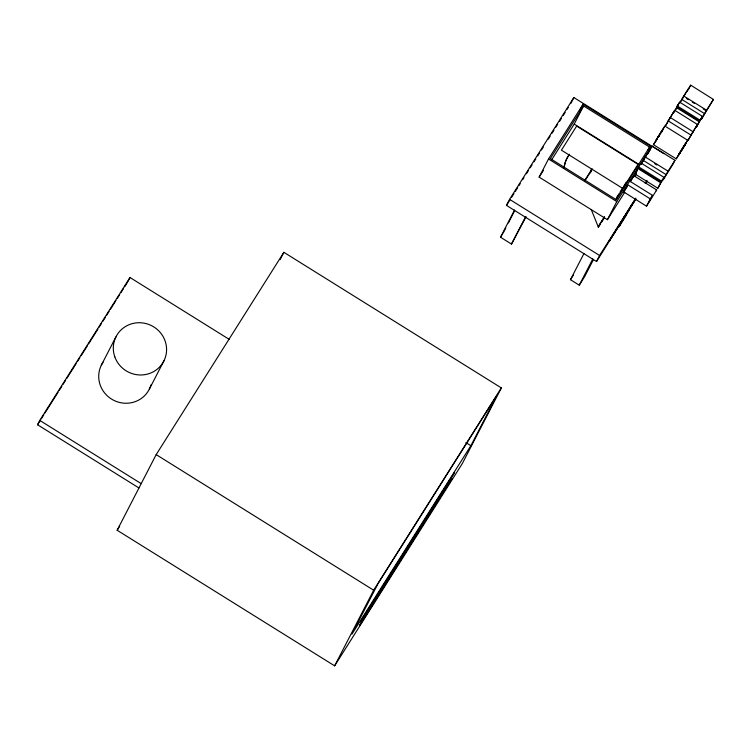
<?xml version="1.0" encoding="UTF-8"?>
<svg xmlns="http://www.w3.org/2000/svg" width="751" height="751" viewBox="0 0 751 751"><rect width="100%" height="100%" fill="white"/><g stroke="black" fill="none" stroke-linecap="round" stroke-linejoin="round"><path stroke-width="1.13" d="M591.065 170.083L590.662 171.172L591.441 169.66M590.568 172.852L590.971 170.571L584.531 180.888M641.241 163.962L645.24 156.959L668.005 171.153L663.058 179.977L672.924 164.347L674.961 160.32L652.206 146.126L651.999 146.605M679.739 102.981L683.739 95.987L706.494 110.172L701.556 118.996L713.431 99.442L690.695 85.154L688.658 89.181M713.431 99.442L706.175 110.782L703.208 108.933M662.786 129.566L660.467 132.955M138.935 487.962L37.55 424.747L39.784 420.41L129.989 277.504L229.393 339.48M127.754 281.841L129.989 277.504M101.329 365.202L115.917 336.927M149.383 389.046L163.971 360.78M117.147 530.253L156.18 454.618L283.878 252.317L501.358 387.92L462.325 463.555L334.627 665.846L117.147 530.253L119.644 526.282M280.132 259.574L283.878 252.317M635.825 199.231L596.51 261.517L506.474 205.38L509.582 199.362L573.858 97.546L663.884 153.683M526.113 216.663L511.487 244.066L500.513 237.232L514.566 210.008M503.179 233.017L505.78 227.975M508.38 222.934L514.623 210.834M570.751 103.554L573.858 97.546M624.729 192.275L607.418 219.705L539.143 177.133L548.512 158.987L583.142 104.126L651.417 146.689L647.775 153.748M579.5 111.186L583.142 104.126M511.487 244.066L525.531 216.851M551.441 160.17L574.224 124.075L583.583 105.929L649.587 147.083L648.019 150.106M334.627 665.846L373.669 590.211L501.358 387.92M470.886 445.709L496.946 395.223L378.035 583.593L351.975 634.079L470.886 445.709L465.911 442.611M593.459 259.555L584.607 276.697L579.256 285.173L570.46 279.691L583.987 253.481M607.418 219.705L616.778 201.559L651.417 146.689M623.762 191.984L627.536 184.68L650.291 198.874L646.527 206.178L623.762 191.984L626.794 187.187M626.437 187.6L627.385 185.76M656.214 190.82L656.665 189.956L633.91 175.762L630.427 181.423M635.093 174.044L637.918 168.562L660.673 182.756L657.848 188.238L635.093 174.044L637.205 170.702M640.65 164.075L641.147 163.117L663.903 177.302L663.405 178.259M642.94 161.418L646.404 155.279M645.24 156.959L644.931 157.569L652.206 146.126M579.256 285.173L592.783 258.964M648.057 153.504L649.944 149.815L648.826 151.42M663.049 129.698L663.443 128.89M697.463 124.478L692.525 132.458L692.938 131.641L670.183 117.447L665.245 126.271L674.708 110.284L697.463 124.478L688 140.465L666.231 126.891M670.183 117.447L669.761 118.264L673.027 112.96M596.51 261.517L599.608 255.5L635.806 198.161M674.708 110.284L672.99 113.185M673.581 113.072L679.636 102.136L702.392 116.33L701.894 117.287M679.636 102.136L676.735 106.905L699.491 121.089L702.392 116.33M675.693 109.721L678.519 104.239M680.904 101.46L686.621 91.547M683.739 95.987L683.419 96.597L690.695 85.154M687.081 91.491L688.16 89.407M624.851 215.64L619.124 226.727L625.602 216.466L631.844 204.366M649.193 201.784L652.516 195.344L629.76 181.16M661.002 182.071L661.5 181.113L638.735 166.919L638.247 167.877L661.002 182.071L663.903 177.302M668.005 171.153L667.686 171.763L674.961 160.32M686.32 142.878L681.27 151.148M688 140.465L692.938 131.641M699.162 121.775L696.337 127.257L701.274 118.433L699.162 121.775L676.407 107.59M699.491 121.089L699.988 120.132L677.233 105.947M706.175 110.782L706.494 110.172M656.139 140.08L658.974 135.33M686.198 143.075L676.219 158.865L653.454 144.671L659.725 134.007M681.739 149.524L678.904 154.274L685.672 143.432L683.992 145.929M661.612 131.866L662.692 130.12M660.974 133.03L662.044 131.312M682.481 148.191L676.219 158.865M659.669 134.213L664.945 125.971L655.614 141.197L657.238 138.804M647.306 153.842L648.122 152.528M682.434 148.407L683.739 146.192M658.514 136.954L659.8 134.917M37.55 424.747L40.038 420.804M41.286 418.833L43.774 414.89M45.013 412.919L58.08 392.219M59.32 390.248L61.817 386.305M63.056 384.334L65.544 380.391M66.792 378.42L76.123 363.644M77.362 361.672L79.85 357.729M81.099 355.758L87.323 345.901M88.562 343.93L97.893 329.145M99.141 327.173L101.629 323.23M102.868 321.259L105.365 317.316M106.604 315.345L109.092 311.402M110.341 309.431L115.936 300.569M117.184 298.598L119.672 294.655M120.911 292.683L123.399 288.741M124.647 286.769L127.135 282.827M506.474 205.38L510.22 199.447M511.469 197.466L513.966 193.514M515.214 191.543L517.711 187.581M518.96 185.61L520.208 183.629M522.705 179.677L523.954 177.696M526.451 173.744L528.319 170.777M530.187 167.811L532.065 164.844M533.933 161.878L535.81 158.921M537.678 155.955L539.556 152.988M541.424 150.022L543.292 147.055M548.286 139.142L550.164 136.184M552.032 133.218L553.9 130.252M555.778 127.285L557.646 124.319M559.523 121.352L561.391 118.386M563.269 115.419L565.137 112.453M567.005 109.486L568.254 107.515M500.513 237.232L502.644 233.852M583.583 105.929L550.342 158.602L616.336 199.757L649.587 147.083M539.143 177.133L543.471 170.28M584.822 180.888L592.126 169.322M604.442 216.795L598.19 226.708L591.244 209.51M616.336 197.964L618.843 194.002M620.091 192.012L622.598 188.05M623.846 186.07L626.343 182.099M598.162 226.98L604.424 217.067M598.359 227.262L600.237 224.286M601.495 222.305L603.992 218.334M615.51 200.029L638.031 164.356L576.646 126.084L561.429 150.181L622.814 188.454M630.173 181.676L633.91 175.762M641.363 164.112L642.415 162.441M634.623 176.598L636.482 173.659M570.46 279.691L573.435 274.979M645.165 183.338L647.033 180.371M634.961 199.728L609.052 241.362L635.768 199.043M645.804 183.413L647.052 181.442M650.291 198.874L652.516 195.344M660.673 182.756L662.786 179.414L657.848 188.238M646.527 206.178L656.665 189.956M658.007 137.611L658.909 136.184M683.222 147.14L687.7 140.155L678.378 155.382L680.763 151.805M687.315 90.449L688.432 88.843M655.952 140.991L653.454 144.671M590.746 170.684L592.239 168.984M686.386 98.447L688.367 99.676M692.328 102.145L694.299 103.375M681.626 99.329L704.382 113.523M668.071 120.798L690.826 134.983M654.825 163.737L656.806 164.976M643.128 160.31L665.893 174.495M574.224 124.075L639.232 164.61M548.512 158.987L616.778 201.559M509.582 199.362L599.608 255.5M156.18 454.618L373.669 590.211M39.784 420.41L141.169 483.625M564.048 168.064A26.829 25.947 27.3 0 1 569.427 154.565M564.208 167.755A26.829 25.947 27.3 0 1 569.577 154.265M151.017 384.822A26.829 25.947 27.3 0 1 114.368 400.63A26.829 25.947 27.3 0 1 103.037 362.264M363.334 617.069L360.893 621.79L454.637 472.417L363.334 617.069M361.841 621.218L359.607 625.545L452.046 478.312L361.841 621.218M114.809 356.866A26.829 25.947 27.3 0 0 160.17 366.394A26.829 25.947 27.3 0 0 144.84 323.305A26.829 25.947 27.3 0 0 114.809 356.866"/></g></svg>
